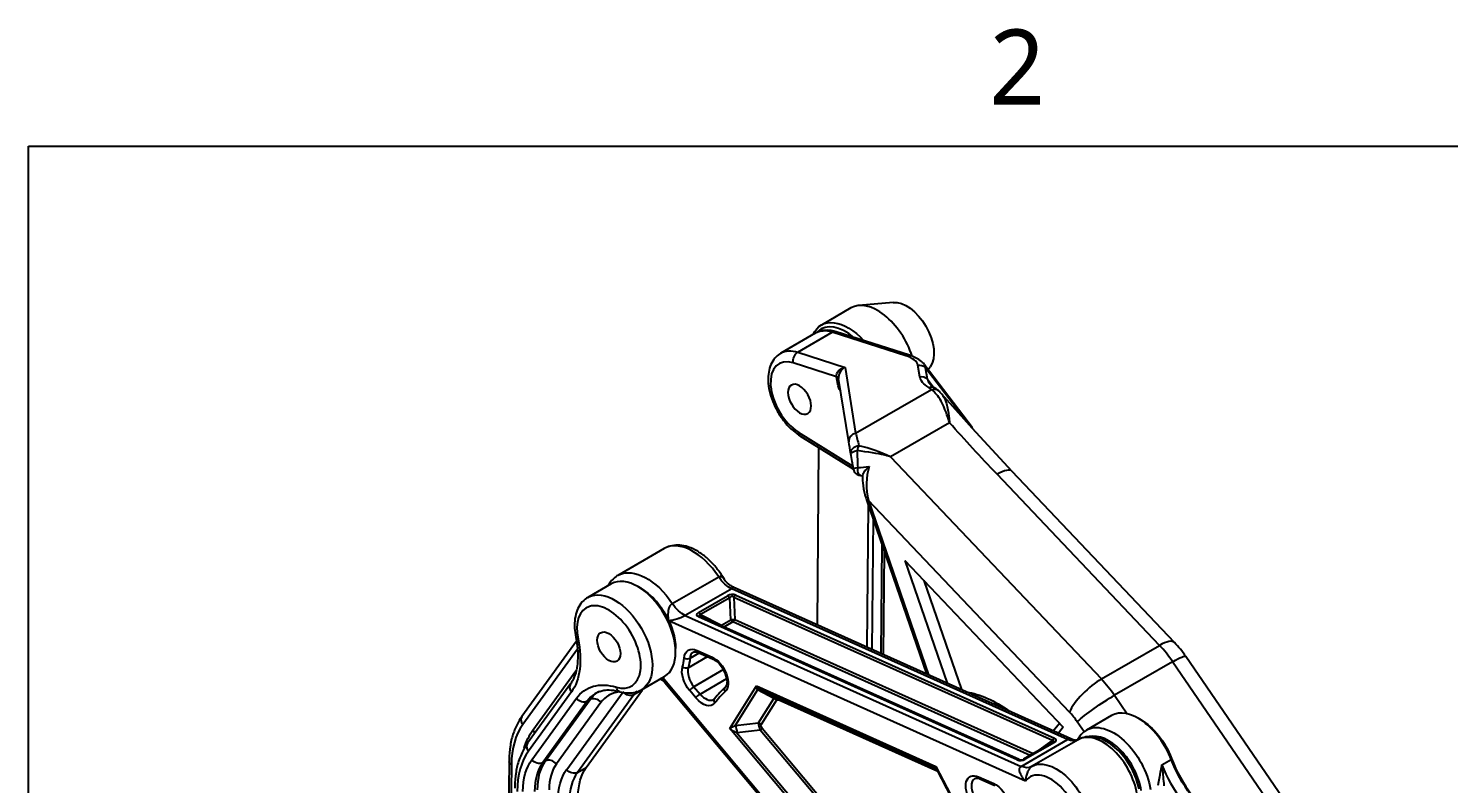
# Model space of a CAD drawing. Extents: x 0.3 to 19.3, y 0 to 10.9.
# Drawn here: x 8.698 to 12.101, y 6.593 to 8.403 of the extents above; entities that cross this region are included whole.
import ezdxf

# ---------------------------------------------------------------- set-up
doc = ezdxf.new("R2010")
doc.units = 0
doc.header["$LTSCALE"] = 0.5
doc.header["$MEASUREMENT"] = 0
for name, color, linetype in [('BORDER_FRAME', 7, 'CONTINUOUS'), ('BORDER_ZONES', 7, 'CONTINUOUS'), ('TANGENT_LINES', 7, 'CONTINUOUS'), ('VISIBLE', 7, 'CONTINUOUS')]:
    doc.layers.add(name, color=color, linetype=linetype)
doc.styles.add('ONSHAPE-STANDARD', font='NotoSans-Regular.ttf')

msp = doc.modelspace()

# ---------------------------------------------------------------- linework, layer by layer
at = {"layer": 'BORDER_FRAME'}
for p, q in [((8.6975, 0.38), (8.6975, 8.12)), ((8.6975, 8.12), (18.9375, 8.12))]:
    msp.add_line(p, q, dxfattribs=at)
at = {"layer": 'TANGENT_LINES'}
for p, q in [((10.5415, 7.6264), (10.6243, 7.6743)), ((10.8002, 7.6181), (10.6243, 7.6743)), ((10.5415, 7.6264), (10.6549, 7.5902)), ((10.634, 7.5679), (10.5306, 7.601)), ((10.834, 7.5678), (10.8294, 7.5954)), ((10.6372, 7.5498), (10.634, 7.5679)), ((10.6549, 7.5902), (10.6802, 7.4322)), ((10.9413, 7.4668), (10.8471, 7.5902)), ((10.8471, 7.5902), (10.8517, 7.5626)), ((10.8517, 7.5626), (10.867, 7.5426)), ((10.6802, 7.4322), (10.8623, 7.5373)), ((10.8623, 7.5373), (10.8554, 7.5421)), ((10.9052, 7.4575), (10.7639, 7.3759)), ((10.5428, 7.4352), (10.6735, 7.3534)), ((10.7639, 7.3759), (11.2693, 6.8435)), ((11.4085, 6.9239), (11.0191, 7.334)), ((11.1925, 6.7642), (10.7109, 7.2714)), ((10.7109, 7.2714), (10.8552, 6.8533)), ((10.7414, 6.9044), (10.7436, 7.1647)), ((10.2408, 7.024), (10.3521, 7.0883)), ((10.3831, 7.0598), (10.2718, 6.9955)), ((11.1883, 6.6984), (10.3831, 7.0598)), ((10.3036, 7.0026), (10.3732, 7.0428)), ((10.3783, 7.0382), (10.3087, 6.998)), ((10.3808, 6.985), (10.3783, 7.0382)), ((10.3882, 7.0388), (10.3906, 6.9857)), ((11.1518, 6.696), (10.3882, 7.0388)), ((10.3929, 7.0441), (11.1565, 6.7013)), ((11.0875, 6.5989), (10.2325, 6.9827)), ((10.2718, 6.9955), (11.0769, 6.6341)), ((11.0672, 6.6498), (10.3036, 6.9926)), ((10.3087, 6.998), (10.3588, 6.9723)), ((10.3588, 6.9723), (10.3808, 6.985)), ((10.3859, 6.9804), (10.3644, 6.968)), ((11.0987, 6.6604), (10.3859, 6.9804)), ((10.3906, 6.9857), (11.106, 6.6646)), ((10.0132, 6.9148), (9.8822, 6.7341)), ((10.3, 6.912), (10.3362, 6.8957)), ((11.2693, 6.8435), (11.4085, 6.9239)), ((10.279, 6.8703), (10.3252, 6.897)), ((10.3057, 6.9058), (10.2831, 6.8927)), ((11.44, 6.8848), (11.3008, 6.8044)), ((12.8245, 4.8632), (11.44, 6.8848)), ((9.9068, 6.7206), (10.0098, 6.8626)), ((10.2179, 6.847), (10.5829, 6.4121)), ((10.3634, 6.8658), (10.2926, 6.8249)), ((10.3073, 6.8074), (10.3712, 6.8444)), ((9.9989, 6.8123), (9.896, 6.6704)), ((9.9876, 6.6265), (10.1228, 6.8128)), ((10.1696, 6.8178), (10.1487, 6.8058)), ((10.297, 6.7982), (10.2824, 6.8157)), ((10.2926, 6.8249), (10.3073, 6.8074)), ((10.3784, 6.7249), (10.4425, 6.8271)), ((10.4452, 6.8173), (10.3917, 6.7319)), ((10.4425, 6.8271), (10.8726, 6.634)), ((10.4841, 6.7966), (10.4452, 6.8173)), ((10.8675, 6.6327), (10.4528, 6.8188)), ((9.9042, 6.65), (10.0109, 6.7972)), ((10.0368, 6.7901), (9.9301, 6.643)), ((9.937, 6.647), (10.0438, 6.7942)), ((10.0697, 6.7871), (9.9629, 6.6399)), ((10.1487, 6.8058), (10.0135, 6.6194)), ((10.0438, 6.7942), (10.0368, 6.7901)), ((10.4476, 6.7384), (10.4841, 6.7966)), ((10.4904, 6.7926), (10.454, 6.7344)), ((10.4917, 6.7982), (10.8748, 6.6262)), ((10.8771, 6.6215), (10.4942, 6.7934)), ((11.3008, 6.8044), (11.3313, 6.76)), ((11.228, 6.7164), (11.2114, 6.7407)), ((10.6036, 6.4565), (10.3784, 6.7249)), ((10.3917, 6.7319), (10.4476, 6.7384)), ((10.4516, 6.7207), (10.3957, 6.7142)), ((10.3957, 6.7142), (10.5968, 6.4746)), ((10.6159, 6.525), (10.4516, 6.7207)), ((10.456, 6.7256), (10.6203, 6.5298)), ((11.0769, 6.6341), (11.1883, 6.6984)), ((11.1565, 6.6912), (11.0869, 6.6511)), ((11.1153, 6.67), (11.1518, 6.696)), ((9.8551, 6.6375), (9.8446, 5.3951)), ((9.9301, 6.643), (9.937, 6.647)), ((11.4143, 6.6375), (11.4365, 6.6504)), ((11.4365, 6.6504), (11.4373, 6.6532)), ((10.0135, 6.6194), (10.0343, 6.6315)), ((10.8719, 6.6297), (10.8675, 6.6327)), ((10.8726, 6.634), (10.9617, 6.463)), ((10.9749, 6.609), (11.0111, 6.5927))]:
    msp.add_line(p, q, dxfattribs=at)
msp.add_arc((10.5891, 6.9987), 0.4157, 65.1326, 76.2154, dxfattribs=at)
for centre, major_axis, ratio, start_param, end_param in [((10.6425, 7.5696), (0.0591, -0.1023), 0.57735, 2.576129, 3.141593), ((10.5458, 7.5138), (0.0492, -0.0852), 0.57735, 8.859314, 11.739107), ((10.7585, 7.594), (-0.0712, 0.0009), 0.425924, 9.501388, 10.374053), ((10.6201, 7.5599), (-0.0194, -0.0034), 0.437485, 9.418934, 10.121951), ((10.6579, 7.5728), (-0.0142, -0.0172), 0.704029, 10.452394, 12.02319), ((10.9554, 7.5527), (0.1042, -0.021), 0.448707, 9.651997, 9.897642), ((10.6233, 7.5418), (-0.0194, -0.0034), 0.437485, 9.577192, 10.121951), ((10.5568, 7.4432), (0.0104, 0.0167), 0.552681, 2.376269, 3.141593), ((10.6833, 7.4147), (0.0194, 0.0031), 0.89921, 1.582807, 3.153603), ((10.6879, 7.3865), (0.0042, 0.0192), 0.26326, 0.655586, 1.392846), ((10.6883, 7.386), (0.0037, -0.1181), 0.038121, 10.951527, 11.302482), ((10.688, 7.3863), (0.0991, 0.0048), 0.362836, 10.948818, 11.226812), ((10.7665, 7.3036), (0.0058, -0.0991), 0.605299, 10.44468, 11.290227), ((10.9979, 7.2868), (0.0571, 0.0542), 0.313793, 0, 0.917178), ((10.2905, 7.0367), (0.0689, -0.1193), 0.57735, 1.671598, 3.141593), ((10.1652, 6.9644), (0.0591, -0.1023), 0.57735, 1.419799, 2.356194), ((10.3829, 7.0284), (-0.0189, -0.0059), 0.869653, 10.202831, 11.250029), ((10.0887, 6.9202), (0.0541, -0.0938), 0.57735, 12.018803, 16.759662), ((10.374, 7.0344), (0.00492, -0.00852), 0.57735, 1.681598, 2.466996), ((10.3837, 7.0199), (-0.0003, 0.0214), 0.458271, 12.066264, 13.113462), ((10.333, 6.9995), (0.034, 0.0025), 0.294822, 8.877977, 9.925175), ((10.3044, 6.9942), (0.00492, -0.00852), 0.57735, 1.681598, 2.466996), ((10.3338, 6.9911), (0.0289, -0.0052), 0.168918, 2.647085, 3.694283), ((10.3852, 6.9888), (0.00403, 0.00898), 0.63765, 10.148285, 10.933683), ((10.3631, 6.9761), (-0.00449, -0.00876), 0.259616, 11.56853, 11.782352), ((10.0287, 6.9476), (-0.0193, -0.004), 0.405061, 12.565877, 13.249824), ((10.307, 6.916), (0.00403, 0.00898), 0.63765, 2.294304, 3.141593), ((11.3873, 6.8767), (0.0571, 0.0542), 0.313793, 0.000233, 0.917178), ((11.3555, 6.8059), (0.0984, -0.1705), 0.57735, 1.703464, 1.965263), ((10.1652, 6.9644), (0.0738, -0.1279), 0.57735, 0.497993, 0.694842), ((10.3108, 6.8738), (0.0197, -0.0341), 0.57735, 9.429481, 10.11962), ((10.3432, 6.8997), (0.00403, 0.00898), 0.63765, 2.294304, 3.128498), ((10.3057, 6.8458), (0.0197, -0.0341), 0.57735, 9.922771, 11.29221), ((11.2481, 6.7963), (0.0571, 0.0542), 0.313793, 0.917178, 2.487975), ((10.0129, 6.8203), (-0.0159, 0.0116), 0.790695, 0.011138, 1.231708), ((10.1776, 6.6513), (0.0886, -0.1534), 0.57735, 9.183942, 9.676844), ((10.2893, 6.8197), (0.00754, 0.00633), 0.238665, 0.934114, 2.50491), ((10.6937, 6.3348), (0.2911, -0.5041), 0.57735, 9.553651, 9.659011), ((10.4494, 6.8311), (0.0124, -0.0128), 0.439374, 10.886012, 11.67141), ((10.4441, 6.8012), (-0.0092, -0.0174), 0.49738, 9.479726, 10.152427), ((10.1567, 6.6392), (0.0984, -0.1705), 0.57735, 9.463971, 9.676844), ((10.0558, 6.7791), (-0.0159, 0.0116), 0.790695, 10.656486, 12.227282), ((10.304, 6.8022), (0.00754, 0.00633), 0.238665, 0.934114, 2.50491), ((10.3203, 6.8283), (0.0197, -0.0341), 0.57735, 11.29221, 12.558009), ((10.491, 6.7763), (-0.0028, 0.0224), 0.51898, 12.271403, 12.944104), ((10.4835, 6.7886), (-0.00834, 0.00523), 0.780836, 10.603586, 11.388985), ((9.8961, 6.7422), (-0.0159, 0.0116), 0.790695, 0, 1.231708), ((11.1606, 6.6934), (0.0591, -0.1023), 0.57735, 1.703464, 1.965263), ((10.05, 6.5228), (0.1378, -0.2387), 0.57735, 9.676844, 10.200442), ((10.3853, 6.7289), (-0.0174, -0.0092), 0.016197, 1.150732, 1.93613), ((10.458, 6.7237), (-0.0083, 0.0187), 0.343424, 6.816326, 7.863523), ((11.2727, 6.5958), (0.0591, -0.1023), 0.57735, 12.566371, 15.713041), ((11.2866, 6.6038), (0.0561, -0.0972), 0.57735, 0.973394, 2.986251), ((9.9099, 6.6784), (-0.0159, 0.0116), 0.790695, 12.566371, 13.798078), ((11.1573, 6.6929), (0.00403, 0.00898), 0.63765, 0.723507, 1.508906), ((11.1278, 6.6859), (0.0277, 0.009), 0.164562, 11.988122, 13.035319), ((11.1572, 6.6828), (0.00492, -0.00852), 0.57735, 2.466996, 3.141593), ((11.127, 6.6943), (0.034, 0.0025), 0.294822, 12.01957, 13.066767), ((9.869, 6.6456), (-0.0197, 0.0002), 0.582943, 0.000237, 0.790313), ((10.0638, 6.4591), (0.1378, -0.2387), 0.57735, 9.676844, 10.200442), ((10.0499, 6.4921), (0.0984, -0.1705), 0.57735, 9.676844, 10.200442), ((9.949, 6.6319), (-0.0159, 0.0116), 0.790695, 10.656486, 12.227282), ((10.0708, 6.5041), (0.0886, -0.1534), 0.57735, 9.676844, 10.200442), ((11.0771, 6.6655), (-0.0189, -0.0059), 0.869653, 7.061238, 8.108436), ((11.068, 6.6413), (0.00403, 0.00898), 0.63765, 0, 0.723507), ((11.0876, 6.6426), (0.00492, -0.00852), 0.57735, 2.466996, 3.141593), ((11.5357, 6.646), (0.0984, -0.1705), 0.57735, 10.721243, 11.218723), ((10.1333, 6.4685), (0.0984, -0.1705), 0.57735, 9.676844, 10.200442), ((10.8796, 6.638), (-0.0123, -0.0052), 0.091834, 0.146963, 0.932361), ((10.8587, 6.6151), (-0.0111, -0.0163), 0.943271, 9.406225, 9.568776), ((10.8796, 6.638), (0.0002, -0.0165), 0.437593, 11.236666, 12.022064), ((10.9857, 6.5709), (0.0197, -0.0341), 0.57735, 9.42225, 11.088305), ((11.1474, 6.5235), (0.0492, -0.0852), 0.57735, 11.564044, 15.960662)]:
    msp.add_ellipse(centre, major_axis=major_axis, ratio=ratio, start_param=start_param, end_param=end_param, dxfattribs=at)
at = {"layer": 'TANGENT_LINES', "extrusion": (0, 0, -1)}
for centre, major_axis, ratio, start_param, end_param in [((10.6273, 7.6568), (-0.006, -0.0188), 0.689401, 2.493152, 3.141593), ((10.5597, 7.5218), (-0.0591, 0.1023), 0.57735, 0.006401, 0.565464), ((10.5445, 7.609), (-0.006, -0.0188), 0.689401, 0.922356, 2.493152), ((10.8033, 7.6007), (-0.006, -0.0188), 0.689401, 2.493152, 3.141929), ((10.8325, 7.5779), (-0.0194, -0.0032), 0.899221, 1.564494, 2.562861), ((10.7615, 7.5765), (-0.0855, -0.0159), 0.34409, 2.969192, 3.214837), ((10.6579, 7.5728), (-0.0237, -0.0056), 0.725375, 0.043198, 1.613994), ((10.8371, 7.5504), (-0.0194, -0.0032), 0.899221, 1.564494, 2.562861), ((10.9524, 7.5701), (0.1186, -0.0015), 0.425924, 2.522626, 3.064982), ((10.6795, 7.535), (-0.039, 0.0311), 0.556038, 11.540401, 12.00689), ((10.8584, 7.5246), (-0.0103, -0.0168), 0.806026, 2.309793, 3.136646), ((10.8653, 7.5198), (-0.0123, -0.0153), 0.839169, 2.206941, 3.139619), ((11.1305, 7.3983), (0.5965, -0.6218), 0.14501, 1.606427, 1.803478), ((10.7106, 7.2578), (-0.0414, 0.2034), 0.046362, 0.549958, 0.788723), ((10.6879, 7.3865), (-0.0194, -0.0032), 0.804223, 12.557529, 14.281832), ((10.6879, 7.3865), (-0.0194, -0.0033), 0.265335, 12.560921, 13.962526), ((10.694, 7.3506), (-0.0194, -0.0033), 0.06089, 12.561106, 13.671911), ((10.694, 7.3506), (-0.0025, -0.0195), 0.446351, 12.566036, 14.057901), ((10.7248, 7.2795), (0.0186, 0.0064), 0.259453, 2.500811, 3.141593), ((10.1791, 6.9724), (-0.0689, 0.1193), 0.57735, 0.031655, 1.469995), ((10.3785, 7.1104), (-0.0295, 0.0511), 0.57735, 10.099374, 10.894773), ((10.1026, 6.9282), (-0.064, 0.1108), 0.57735, 0.030029, 3.118615), ((10.2672, 7.0461), (-0.0295, 0.0511), 0.57735, 10.099374, 10.894773), ((10.3936, 7.0357), (-0.00403, -0.00898), 0.63765, 1.632687, 2.418085), ((10.3043, 6.9841), (-0.00403, -0.00898), 0.63765, 2.418085, 3.141593), ((10.3852, 6.9888), (-0.00983, -0.00046), 0.40705, 10.425278, 11.472475), ((10.3852, 6.9888), (-0.00492, 0.00852), 0.57735, 10.099374, 10.884772), ((10.3631, 6.9761), (-0.00492, 0.00852), 0.57735, 10.473931, 10.884772), ((9.8671, 6.9783), (-0.1083, 0.1875), 0.57735, 2.089894, 2.889527), ((10.3038, 6.8698), (-0.0246, 0.0426), 0.57735, 11.871528, 13.240967), ((10.2762, 6.8975), (0.00981, -0.00081), 0.627196, 0.735829, 2.306625), ((10.1722, 6.9684), (-0.0787, 0.1364), 0.57735, 2.446751, 2.643599), ((10.3401, 6.8535), (-0.0246, 0.0426), 0.57735, 0.674596, 3.012719), ((11.4062, 6.8532), (-0.065, -0.0445), 0.108005, 2.190443, 3.141593), ((10.2987, 6.8417), (-0.0246, 0.0426), 0.57735, 10.698939, 12.068377), ((10.2723, 6.8764), (0.00943, -0.00283), 0.717327, 0.594106, 2.164902), ((11.2163, 6.7255), (-0.0984, 0.1705), 0.57735, 1.176329, 1.438129), ((10.1428, 6.6312), (-0.1083, 0.1875), 0.57735, 12.314305, 13.113938), ((10.1637, 6.6432), (-0.0984, 0.1705), 0.57735, 12.314305, 12.566371), ((10.1206, 6.8319), (-0.0056, -0.0189), 0.697119, 0.000113, 0.936149), ((10.1367, 6.8209), (0.0159, -0.0116), 0.790695, 0.339089, 1.909885), ((10.3746, 6.8171), (0.00667, -0.00724), 0.809726, 1.750584, 3.141606), ((10.4494, 6.8311), (-0.001, -0.0161), 0.4329, 0.506312, 1.291711), ((10.0248, 6.8052), (0.0159, -0.0116), 0.790695, 0.339089, 1.909885), ((10.3134, 6.8243), (-0.0246, 0.0426), 0.57735, 9.190544, 10.698939), ((10.35, 6.7901), (0.0078, -0.006), 0.7942, 1.887952, 3.141232), ((10.4979, 6.7803), (-0.0064, 0.0133), 0.388506, 12.328137, 13.000838), ((10.4873, 6.7894), (-0.00403, -0.00898), 0.63765, 9.486669, 10.272067), ((11.267, 6.7729), (-0.065, -0.0445), 0.108005, 0.619647, 2.190443), ((10.0986, 6.4792), (-0.1575, 0.2728), 0.57735, 12.077058, 12.314305), ((9.8929, 6.7126), (0.0159, -0.0116), 0.790695, 11.334663, 11.799092), ((10.3853, 6.7289), (-0.0224, 0.0162), 0.267553, 10.329688, 11.115086), ((10.3905, 6.7159), (0.0023, -0.0196), 0.255276, 10.064264, 11.111461), ((10.447, 6.7304), (0.00834, -0.00523), 0.780836, 10.602164, 11.387562), ((10.449, 6.7215), (-0.00754, -0.00633), 0.238665, 10.06146, 10.846859), ((10.465, 6.7278), (0.0111, -0.0066), 0.585236, 8.391131, 9.438329), ((11.2978, 6.6103), (-0.064, 0.1108), 0.57735, 12.548876, 14.734569), ((11.1837, 6.749), (-0.0295, 0.0511), 0.57735, 9.4197, 10.099374), ((10.036, 6.484), (-0.1083, 0.1875), 0.57735, 11.790706, 12.314305), ((9.9181, 6.6581), (0.0159, -0.0116), 0.790695, 0.339089, 1.909885), ((10.0569, 6.4961), (-0.0984, 0.1705), 0.57735, 11.790706, 12.314305), ((11.1614, 6.5315), (-0.0591, 0.1023), 0.57735, 12.561293, 15.713535), ((10.1194, 6.4604), (-0.1083, 0.1875), 0.57735, 11.790706, 12.314305), ((10.0015, 6.6345), (0.0159, -0.0116), 0.790695, 0.339089, 1.909885), ((10.9788, 6.5668), (-0.0246, 0.0426), 0.57735, 10.902844, 13.240967), ((10.9819, 6.613), (-0.00403, -0.00898), 0.63765, 12.566371, 13.41366), ((11.0723, 6.6847), (-0.0295, 0.0511), 0.57735, 9.4197, 10.099374), ((11.015, 6.5506), (-0.0246, 0.0426), 0.57735, 0.674596, 2.044035)]:
    msp.add_ellipse(centre, major_axis=major_axis, ratio=ratio, start_param=start_param, end_param=end_param, dxfattribs=at)
at = {"layer": 'TANGENT_LINES'}
for points, knots in [([(10.9052, 7.4575), (10.9052, 7.4576), (10.9051, 7.458), (10.9036, 7.4635), (10.8873, 7.5131), (10.8702, 7.5296), (10.8623, 7.5373)], [0, 0, 0, 0, 0.036254, 0.167327, 0.617147, 1, 1, 1, 1]), ([(10.8866, 7.5265), (10.8903, 7.5207), (10.8983, 7.5083), (10.9032, 7.4784), (10.9044, 7.4665), (10.9049, 7.4611), (10.9051, 7.459), (10.9052, 7.4578), (10.9052, 7.4576), (10.9052, 7.4575)], [0, 0, 0, 0, 0.247164, 0.538384, 0.722377, 0.840422, 0.915867, 0.971076, 1, 1, 1, 1]), ([(10.7639, 7.3759), (10.7638, 7.3759), (10.7635, 7.376), (10.7608, 7.3768), (10.7565, 7.3781), (10.745, 7.3819), (10.7092, 7.3872), (10.6836, 7.391)], [0, 0, 0, 0, 0.039394, 0.141648, 0.274076, 0.482521, 1, 1, 1, 1]), ([(10.3521, 7.0883), (10.3524, 7.0885), (10.3531, 7.0889), (10.3567, 7.0895), (10.3578, 7.0895), (10.3626, 7.0869), (10.3639, 7.0849), (10.3649, 7.0834), (10.3654, 7.0826)], [0, 0, 0, 0, 0.113121, 0.308514, 0.425811, 0.662855, 0.828659, 1, 1, 1, 1]), ([(10.3867, 7.0636), (10.3867, 7.0636), (10.3868, 7.0636), (10.387, 7.0622), (10.386, 7.0618), (10.3841, 7.0603), (10.3834, 7.06), (10.3831, 7.0598)], [0, 0, 0, 0, 0.03982, 0.259427, 0.465791, 0.781997, 1, 1, 1, 1]), ([(10.2325, 6.9827), (10.2325, 6.9829), (10.2324, 6.9832), (10.2323, 6.9837), (10.2312, 6.9912), (10.2307, 6.9956), (10.2317, 7.0089), (10.2324, 7.0114), (10.2357, 7.019), (10.2365, 7.02), (10.2397, 7.0234), (10.2405, 7.0238), (10.2408, 7.024)], [0, 0, 0, 0, 0.036274, 0.073907, 0.210795, 0.337341, 0.521839, 0.618852, 0.7624, 0.832323, 0.941937, 1, 1, 1, 1]), ([(10.2718, 6.9955), (10.2715, 6.9953), (10.2707, 6.9949), (10.267, 6.993), (10.2649, 6.9919), (10.2567, 6.9885), (10.2542, 6.9876), (10.2424, 6.984), (10.2383, 6.9834), (10.2332, 6.9827), (10.2328, 6.9827), (10.2326, 6.9827), (10.2325, 6.9827)], [0, 0, 0, 0, 0.060655, 0.167464, 0.258793, 0.413333, 0.514993, 0.698618, 0.821928, 0.936755, 0.969083, 1, 1, 1, 1]), ([(10.2156, 6.8457), (10.2159, 6.8451), (10.217, 6.8432), (10.2207, 6.8381), (10.2232, 6.8346)], [0, 0, 0, 0, 0.328857, 1, 1, 1, 1]), ([(11.1883, 6.6984), (11.1885, 6.6985), (11.1891, 6.6989), (11.1934, 6.6997), (11.1948, 6.6997), (11.2026, 6.6974), (11.2032, 6.6971), (11.2033, 6.697)], [0, 0, 0, 0, 0.122353, 0.371242, 0.547308, 0.89322, 1, 1, 1, 1]), ([(11.4049, 6.589), (11.4094, 6.6121), (11.4142, 6.6368), (11.4143, 6.6375), (11.4143, 6.6375)], [0, 0, 0, 0, 0.936291, 1, 1, 1, 1]), ([(11.4143, 6.6375), (11.4143, 6.6374), (11.4143, 6.637), (11.4156, 6.6238), (11.4178, 6.6019), (11.4192, 6.5875)], [0, 0, 0, 0, 0.05163, 0.375915, 1, 1, 1, 1]), ([(11.0875, 6.5989), (11.0875, 6.5989), (11.0874, 6.599), (11.0872, 6.5992), (11.0847, 6.6017), (11.0827, 6.6042), (11.0784, 6.6092), (11.0737, 6.6198), (11.073, 6.6222), (11.0731, 6.6293), (11.0737, 6.6306), (11.076, 6.6337), (11.0767, 6.634), (11.0769, 6.6341)], [0, 0, 0, 0, 0.01907, 0.04602, 0.140575, 0.238565, 0.37582, 0.552556, 0.643947, 0.779003, 0.84809, 0.948468, 1, 1, 1, 1]), ([(11.102, 6.6336), (11.1018, 6.6335), (11.1011, 6.6332), (11.0973, 6.6296), (11.0969, 6.6291), (11.0927, 6.6224), (11.0919, 6.6204), (11.0887, 6.6102), (11.0881, 6.6053), (11.0878, 6.6024), (11.0877, 6.6013), (11.0875, 6.5993), (11.0875, 6.599), (11.0875, 6.5989), (11.0875, 6.5989)], [0, 0, 0, 0, 0.051793, 0.167418, 0.224212, 0.364023, 0.454228, 0.620627, 0.74245, 0.826908, 0.885957, 0.958269, 0.9827, 1, 1, 1, 1])]:
    msp.add_open_spline(points, degree=3, knots=knots, dxfattribs=at)
at = {"layer": 'VISIBLE'}
for p, q in [((10.669, 7.7327), (10.598, 7.6917)), ((10.7699, 7.746), (10.6876, 7.7384)), ((10.5834, 7.6719), (10.5006, 7.6241)), ((10.5945, 7.6767), (10.5903, 7.6752)), ((10.8092, 7.6194), (10.6333, 7.6756)), ((10.9605, 7.4457), (10.8448, 7.5972)), ((10.8541, 7.585), (10.8589, 7.5918)), ((10.6639, 7.4114), (10.6395, 7.5632)), ((10.8687, 7.5414), (10.8668, 7.5426)), ((10.8776, 7.5352), (10.8758, 7.5366)), ((10.94, 7.4658), (10.8862, 7.5269)), ((10.9591, 7.4446), (10.94, 7.4658)), ((10.5463, 7.4265), (10.6748, 7.3461)), ((11.055, 7.341), (10.9591, 7.4446)), ((10.5884, 6.9731), (10.5919, 7.398)), ((10.6915, 7.3311), (10.6981, 7.3303)), ((11.4444, 6.9309), (11.055, 7.341)), ((10.7062, 7.273), (10.8503, 6.8555)), ((10.7082, 6.9193), (10.7111, 7.2588)), ((10.7219, 7.2273), (10.7193, 6.9143)), ((10.2216, 7.156), (10.1102, 7.0917)), ((10.7471, 6.9018), (10.7491, 7.1486)), ((10.7978, 7.1276), (10.8994, 6.8334)), ((10.7978, 7.1276), (11.1776, 6.7277)), ((10.3659, 7.0818), (10.3636, 7.0857)), ((10.0943, 7.0712), (10.0386, 7.039)), ((10.089, 7.0712), (10.0868, 7.0675)), ((10.1652, 7.0608), (10.1583, 7.0648)), ((11.203, 6.6972), (10.3867, 7.0636)), ((10.8436, 7.0794), (10.9339, 6.818)), ((11.072, 6.6503), (10.3084, 6.9931)), ((10.0111, 6.9342), (9.8802, 6.7537)), ((10.0095, 6.9436), (10.0112, 6.9341)), ((10.2487, 6.9081), (10.2487, 6.9161)), ((10.3029, 6.907), (10.3391, 6.8907)), ((12.902, 4.8085), (11.4712, 6.8977)), ((10.0107, 6.8634), (10.0093, 6.858)), ((10.1666, 6.8174), (10.2222, 6.8495)), ((9.9969, 6.8319), (9.894, 6.6899)), ((10.0343, 6.6315), (10.1696, 6.8178)), ((10.115, 6.813), (10.1249, 6.8107)), ((10.2232, 6.8347), (10.577, 6.4132)), ((10.4528, 6.8188), (10.4917, 6.7982)), ((11.2936, 6.7556), (11.2338, 6.7211)), ((11.3632, 6.7461), (11.3576, 6.7493)), ((11.154, 6.7192), (11.1686, 6.7372)), ((11.1776, 6.7277), (11.1663, 6.7136)), ((11.2324, 6.7202), (11.2276, 6.7169)), ((9.894, 6.6899), (9.8857, 6.6771)), ((11.1523, 6.6913), (11.0827, 6.6512)), ((11.2134, 6.6979), (11.102, 6.6336)), ((11.24, 6.7053), (11.2361, 6.7051)), ((9.8494, 6.6457), (9.8388, 5.4033)), ((10.875, 6.6255), (10.952, 6.4776)), ((10.9778, 6.604), (11.0141, 6.5878))]:
    msp.add_line(p, q, dxfattribs=at)
at = {"layer": 'VISIBLE', "flags": 128}
msp.add_lwpolyline([(11.3595, 6.5804), (11.3595, 6.5804), (11.3526, 6.605), (11.3418, 6.6291), (11.3275, 6.6515), (11.3106, 6.6713), (11.2916, 6.6874), (11.2711, 6.699), (11.2515, 6.7046)], dxfattribs=at)
at = {"layer": 'VISIBLE'}
for centre, radius, start, end in [((10.8866, 7.5736), 0.0368, 219.2187, 237.4207), ((10.8334, 7.4804), 0.0704, 39.4248, 50.9892), ((10.694, 7.3506), 0.0197, 189.7134, 217.3543), ((10.694, 7.3506), 0.0197, 217.3543, 262.7069), ((11.2487, 6.7457), 0.2694, 34.3486, 43.4234), ((10.1969, 6.8117), 0.0349, 40.4575, 66.3963), ((10.3054, 6.8328), 0.067, 9.8693, 29.6296), ((10.0847, 6.7639), 0.0529, 109.5333, 123.8617), ((10.1385, 6.866), 0.0561, 289.1731, 302.279), ((10.5195, 6.6602), 0.2234, 132.7297, 142.54)]:
    msp.add_arc(centre, radius, start, end, dxfattribs=at)
for centre, major_axis, ratio, start_param, end_param in [((10.733, 7.6219), (0.064, -0.1108), 0.57735, 1.20801, 3.141593), ((10.6564, 7.5777), (0.06, -0.104), 0.57735, 2.12771, 3.267719), ((10.1583, 6.9603), (0.064, -0.1108), 0.57735, 12.566371, 15.707963), ((10.1567, 6.6392), (0.0984, -0.1705), 0.57735, 9.424778, 9.463971), ((10.2685, 6.6549), (0.0984, -0.1705), 0.57735, 9.579201, 9.676844), ((10.3203, 6.8283), (0.0197, -0.0341), 0.57735, 12.558009, 12.71892), ((11.3576, 6.6448), (0.064, -0.1108), 0.57735, 1.296465, 3.141593), ((11.068, 6.6413), (0.00403, 0.00898), 0.63765, 12.50448, 12.566371), ((11.0779, 6.6571), (-0.00962, -0.00276), 0.745211, 7.046861, 8.094058), ((11.0876, 6.6426), (0.00492, -0.00852), 0.57735, 9.424778, 9.53558), ((11.5635, 6.6621), (0.1024, -0.1773), 0.57735, 10.721243, 11.218723), ((10.8587, 6.6151), (-0.0111, -0.0163), 0.943271, 2.612889, 3.12304)]:
    msp.add_ellipse(centre, major_axis=major_axis, ratio=ratio, start_param=start_param, end_param=end_param, dxfattribs=at)
at = {"layer": 'VISIBLE', "extrusion": (0, 0, -1)}
for centre, major_axis, ratio, start_param, end_param in [((10.8026, 7.662), (-0.0461, 0.0798), 0.57735, 0.260295, 2.881297), ((10.662, 7.5809), (-0.064, 0.1108), 0.57735, 12.171579, 13.776919), ((10.6912, 7.2544), (0.0317, -0.1863), 0.006055, 8.618304, 8.857069), ((10.6689, 7.3827), (0.0178, -0.1045), 0.003081, 1.225762, 1.576718), ((10.1791, 6.9724), (-0.0689, 0.1193), 0.57735, 12.566371, 12.598025), ((10.1652, 6.9644), (-0.0591, 0.1023), 0.57735, 0.785398, 2.356194), ((10.1026, 6.9282), (-0.064, 0.1108), 0.57735, 0, 0.030029), ((10.1026, 6.9282), (-0.064, 0.1108), 0.57735, 3.118615, 3.141593), ((10.2894, 6.6669), (-0.0984, 0.1705), 0.57735, 12.314305, 12.338), ((11.0208, 6.5236), (-0.1595, 0.2763), 0.57735, 0.447417, 0.901776), ((11.3632, 6.648), (-0.06, 0.104), 0.57735, 0.785398, 1.845127), ((11.5579, 6.6589), (-0.0984, 0.1705), 0.57735, 10.772425, 11.269905), ((10.1542, 6.4805), (-0.0984, 0.1705), 0.57735, 11.790706, 12.314305)]:
    msp.add_ellipse(centre, major_axis=major_axis, ratio=ratio, start_param=start_param, end_param=end_param, dxfattribs=at)
msp.add_ellipse((10.5458, 7.5138), major_axis=(-0.0197, 0.0341), ratio=0.57735, dxfattribs=at)
at = {"layer": 'VISIBLE'}
msp.add_ellipse((10.0887, 6.9202), major_axis=(0.0197, -0.0341), ratio=0.57735, dxfattribs=at)
for points, knots in [([(10.5903, 7.6752), (10.5894, 7.6749), (10.5872, 7.674), (10.5843, 7.6724), (10.5827, 7.6715)], [0, 0, 0, 0, 0.444115, 1, 1, 1, 1]), ([(10.6333, 7.6756), (10.6298, 7.6766), (10.622, 7.679), (10.6036, 7.6793), (10.5972, 7.6775), (10.5945, 7.6767)], [0, 0, 0, 0, 0.320236, 0.715914, 1, 1, 1, 1]), ([(10.5011, 7.6244), (10.4972, 7.6218), (10.489, 7.6164), (10.4783, 7.6016), (10.472, 7.5838), (10.4696, 7.5626), (10.4718, 7.5391), (10.4785, 7.5144), (10.489, 7.4903), (10.5032, 7.4674), (10.5189, 7.4479), (10.5385, 7.4314), (10.5442, 7.4278), (10.5463, 7.4265)], [0, 0, 0, 0, 0.075276, 0.159279, 0.24564, 0.337108, 0.433973, 0.534505, 0.636882, 0.739671, 0.84152, 0.941239, 1, 1, 1, 1]), ([(10.8442, 7.5979), (10.8431, 7.5992), (10.8403, 7.6026), (10.8283, 7.6123), (10.816, 7.6169), (10.8092, 7.6194)], [0, 0, 0, 0, 0.220951, 0.576548, 1, 1, 1, 1]), ([(10.8758, 7.5366), (10.8745, 7.5375), (10.8721, 7.5393), (10.8698, 7.5407), (10.8687, 7.5414)], [0, 0, 0, 0, 0.519669, 1, 1, 1, 1]), ([(10.7124, 7.3524), (10.7124, 7.3524), (10.7122, 7.3522), (10.708, 7.3485), (10.7018, 7.342), (10.698, 7.3367), (10.6965, 7.3334), (10.6964, 7.3324), (10.6964, 7.332)], [0, 0, 0, 0, 0.032826, 0.230078, 0.509905, 0.739099, 0.901178, 1, 1, 1, 1]), ([(10.6964, 7.3322), (10.6964, 7.3264), (10.6965, 7.3134), (10.7018, 7.2857), (10.7049, 7.2767), (10.7062, 7.273)], [0, 0, 0, 0, 0.328695, 0.726956, 1, 1, 1, 1]), ([(10.3636, 7.0857), (10.3612, 7.0896), (10.3554, 7.0987), (10.3377, 7.121), (10.3182, 7.1388), (10.2967, 7.1532), (10.274, 7.1622), (10.254, 7.1651), (10.2351, 7.1627), (10.2259, 7.1581), (10.2215, 7.156)], [0, 0, 0, 0, 0.104274, 0.247807, 0.388539, 0.525419, 0.658065, 0.77932, 0.89565, 1, 1, 1, 1]), ([(10.1131, 7.0933), (10.1111, 7.0923), (10.1059, 7.0898), (10.0922, 7.0765), (10.0899, 7.0726), (10.089, 7.0712)], [0, 0, 0, 0, 0.294028, 0.744904, 1, 1, 1, 1]), ([(10.3871, 7.0634), (10.3847, 7.0645), (10.3792, 7.0669), (10.3676, 7.0786), (10.3659, 7.0817), (10.3653, 7.0828)], [0, 0, 0, 0, 0.325611, 0.765956, 1, 1, 1, 1]), ([(10.0412, 7.0404), (10.0394, 7.0395), (10.0346, 7.0371), (10.0205, 7.0245), (10.012, 7.0083), (10.0066, 6.9883), (10.0058, 6.9654), (10.0082, 6.9508), (10.0095, 6.9436)], [0, 0, 0, 0, 0.104606, 0.274356, 0.445489, 0.62416, 0.813683, 1, 1, 1, 1]), ([(10.0137, 6.9145), (10.0141, 6.9101), (10.0149, 6.8999), (10.0133, 6.8744), (10.0114, 6.8665), (10.0107, 6.8634)], [0, 0, 0, 0, 0.314134, 0.726553, 1, 1, 1, 1]), ([(10.0112, 6.9341), (10.0115, 6.9323), (10.0123, 6.9277), (10.0132, 6.9194), (10.0137, 6.9145)], [0, 0, 0, 0, 0.40315, 1, 1, 1, 1]), ([(10.2911, 6.9079), (10.2917, 6.9082), (10.2932, 6.9091), (10.2997, 6.9085), (10.3019, 6.9075), (10.3029, 6.907)], [0, 0, 0, 0, 0.255015, 0.677595, 1, 1, 1, 1]), ([(10.3391, 6.8907), (10.3407, 6.89), (10.3445, 6.8881), (10.3536, 6.8808), (10.3619, 6.8691), (10.3632, 6.8667), (10.3637, 6.8659)], [0, 0, 0, 0, 0.206541, 0.51021, 0.839727, 1, 1, 1, 1]), ([(10.0093, 6.858), (10.0089, 6.8566), (10.0079, 6.8526), (9.9998, 6.8355), (9.9976, 6.8328), (9.9969, 6.8319)], [0, 0, 0, 0, 0.268237, 0.75896, 1, 1, 1, 1]), ([(10.3714, 6.8442), (10.3715, 6.8438), (10.3718, 6.8421), (10.3723, 6.8317), (10.3694, 6.8257), (10.3683, 6.8247), (10.3679, 6.8244)], [0, 0, 0, 0, 0.163251, 0.542581, 0.845136, 1, 1, 1, 1]), ([(10.067, 6.8137), (10.07, 6.8147), (10.0769, 6.8169), (10.095, 6.8179), (10.1082, 6.8147), (10.115, 6.813)], [0, 0, 0, 0, 0.265098, 0.617232, 1, 1, 1, 1]), ([(10.1249, 6.8107), (10.1254, 6.8106), (10.1272, 6.8102), (10.1465, 6.8093), (10.1537, 6.8119), (10.1569, 6.813)], [0, 0, 0, 0, 0.153591, 0.625672, 1, 1, 1, 1]), ([(9.8802, 6.7537), (9.8774, 6.7498), (9.871, 6.7406), (9.8589, 6.7134), (9.8519, 6.6861), (9.8493, 6.6529), (9.8494, 6.6474), (9.8494, 6.6457)], [0, 0, 0, 0, 0.170956, 0.403628, 0.644824, 0.890306, 1, 1, 1, 1]), ([(11.2276, 6.7169), (11.2266, 6.7162), (11.2235, 6.714), (11.2125, 6.6996), (11.2114, 6.6969), (11.211, 6.696)], [0, 0, 0, 0, 0.266854, 0.770468, 1, 1, 1, 1]), ([(9.8857, 6.6771), (9.8857, 6.677), (9.8854, 6.6766), (9.8712, 6.6469), (9.8661, 6.6231), (9.8631, 6.589), (9.8631, 6.5836), (9.8632, 6.582)], [0, 0, 0, 0, 0.026788, 0.299921, 0.58306, 0.871231, 1, 1, 1, 1]), ([(11.207, 6.6964), (11.2064, 6.6964), (11.2051, 6.6965), (11.2037, 6.697), (11.203, 6.6972)], [0, 0, 0, 0, 0.47459, 1, 1, 1, 1]), ([(11.2131, 6.6978), (11.2124, 6.6974), (11.2108, 6.6966), (11.2084, 6.6965), (11.207, 6.6964)], [0, 0, 0, 0, 0.442905, 1, 1, 1, 1]), ([(11.2361, 6.7051), (11.235, 6.7051), (11.2318, 6.705), (11.2156, 6.6995), (11.2138, 6.6982), (11.2133, 6.6979)], [0, 0, 0, 0, 0.266267, 0.792221, 1, 1, 1, 1]), ([(11.2515, 6.7046), (11.251, 6.7047), (11.2494, 6.7049), (11.2438, 6.7052), (11.24, 6.7053)], [0, 0, 0, 0, 0.304309, 1, 1, 1, 1]), ([(10.966, 6.605), (10.9669, 6.6054), (10.969, 6.6065), (10.9759, 6.605), (10.9773, 6.6043), (10.9778, 6.604)], [0, 0, 0, 0, 0.307751, 0.754879, 1, 1, 1, 1])]:
    msp.add_open_spline(points, degree=3, knots=knots, dxfattribs=at)

# ---------------------------------------------------------------- texts
at = {"layer": 'BORDER_ZONES', "insert": (11.0675, 8.31), "char_height": 0.18, "attachment_point": 5, "style": 'ONSHAPE-STANDARD'}
msp.add_mtext('2', dxfattribs=at)

doc.saveas('drawing.dxf')
